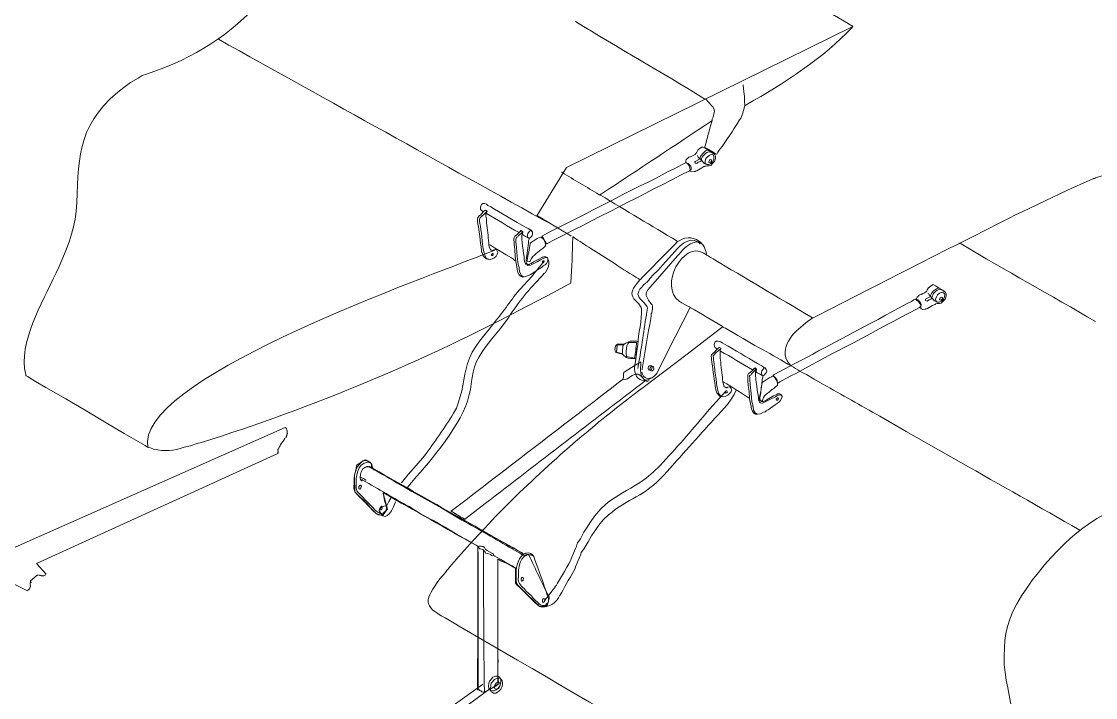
# Model space of a CAD drawing. Extents: x 0 to 593, y 0 to 274.
# Drawn here: x 220 to 279.4, y 192.1 to 229.5 of the extents above; entities that cross this region are included whole.
import ezdxf

# ---------------------------------------------------------------- set-up
doc = ezdxf.new("R2010")
doc.units = 0
doc.header["$LTSCALE"] = 0.3
doc.header["$MEASUREMENT"] = 0
doc.layers.add('1', color=1, linetype='CONTINUOUS')

msp = doc.modelspace()

# ---------------------------------------------------------------- linework, layer by layer
at = {"layer": '1', "color": 41, "lineweight": 13}
for points in [[(248.876, 236.722), (250.474, 236.837), (251.229, 236.884), (251.562, 236.907, 0.008995), (252.872, 237.021), (252.894, 237.021), (252.916, 236.999, -0.000866), (264.68, 229.99), (265.747, 229.348), (265.881, 229.26), (265.948, 229.238), (265.992, 229.216), (266.014, 229.194), (265.926, 229.105)], [(230.91, 228.484), (230.933, 228.484, 0.000154), (249.433, 218.205), (249.477, 218.183)], [(258.211, 223.934), (258.233, 223.978), (258.211, 223.978, -0.000484), (252.115, 219.944), (252.026, 219.899), (252.026, 219.877), (252.049, 219.877, 0.001615), (256.296, 217.334), (256.318, 217.312), (256.407, 217.357), (256.562, 217.446), (256.718, 217.491), (256.895, 217.513), (257.051, 217.514), (257.362, 217.426), (257.495, 217.337)], [(259.743, 224.026), (259.611, 223.804), (259.434, 223.537, -0.005565), (258.549, 222.247), (258.504, 222.18), (258.482, 222.136), (258.46, 222.136), (258.416, 222.158), (258.282, 222.246), (257.971, 222.423), (257.86, 222.489), (257.815, 222.512), (257.815, 222.534)], [(257.919, 216.605), (257.941, 216.561), (257.941, 216.539), (258.008, 216.517), (258.119, 216.45), (258.275, 216.362, 0.003189), (263.679, 213.156), (263.768, 213.089), (263.812, 213.09, -0.002356), (275.366, 218.958), (276.63, 219.561), (277.872, 220.142), (279.114, 220.7), (279.269, 220.767), (279.292, 220.767), (279.314, 220.789), (279.358, 220.789), (279.425, 220.834), (279.713, 220.923), (279.957, 220.968), (280.157, 220.947), (280.335, 220.903)], [(250.433, 217.608), (250.411, 217.63, -0.006064), (248.565, 218.736), (248.543, 218.736)], [(250.567, 217.542), (250.545, 217.564), (250.522, 217.564), (250.522, 217.519, -0.008986), (250.418, 215.054), (250.418, 215.01), (250.196, 214.898), (249.486, 214.519), (248.045, 213.761, -0.046111), (229.923, 206.188), (229.812, 206.165), (229.39, 206.031), (229.035, 205.941)], [(247.373, 216.246), (247.372, 216.268), (247.35, 216.357, 0.010079), (247.259, 217.4), (247.258, 217.445), (247.28, 217.533), (247.325, 217.6), (247.413, 217.667), (247.568, 217.823), (247.635, 217.867), (247.657, 217.89), (247.701, 217.89), (247.746, 217.846), (247.768, 217.846), (247.768, 217.823), (247.746, 217.735), (247.724, 217.69), (247.746, 217.69), (247.791, 217.668), (247.902, 217.579), (248.08, 217.491)], [(256.32, 216.513), (254.948, 214.955), (254.77, 214.754), (254.726, 214.71), (254.704, 214.665), (254.66, 214.621), (254.616, 214.554), (254.571, 214.465), (254.572, 214.332), (254.706, 214.066), (254.839, 213.889), (254.906, 213.822), (254.928, 213.733), (254.929, 213.6), (254.907, 213.467), (254.885, 213.422), (254.885, 213.378), (254.863, 213.311), (254.863, 213.2), (254.841, 213.067, 0.009025), (254.382, 210.379), (254.36, 210.29), (254.36, 210.224)], [(244.81, 210.866), (244.965, 211.199), (245.164, 211.511), (245.363, 211.8), (245.828, 212.378, 0.018974), (247.266, 214.269), (247.576, 214.648), (247.864, 214.959)], [(265.792, 211.585), (264.883, 211.116), (263.996, 210.648), (263.597, 210.424), (263.22, 210.224), (262.887, 210.045), (262.577, 209.889), (262.333, 209.755), (262.133, 209.644), (261.978, 209.554), (261.889, 209.51), (261.867, 209.51), (261.822, 209.554), (261.778, 209.643), (261.666, 209.82), (261.622, 209.909), (261.599, 209.931), (261.622, 209.953), (261.732, 209.998), (261.888, 210.087, 0.002286), (266.966, 212.787), (267.409, 213.01), (267.808, 213.233), (268.163, 213.434), (268.496, 213.612), (268.806, 213.768), (269.05, 213.902), (269.25, 213.991), (269.383, 214.081), (269.449, 214.103), (269.472, 214.125), (269.516, 214.125), (269.605, 214.081), (269.672, 214.015), (269.739, 213.926), (269.783, 213.837), (269.761, 213.748), (269.695, 213.659)], [(243.175, 198.671), (243.485, 199.027), (243.552, 199.139), (243.596, 199.183), (243.64, 199.205), (243.707, 199.317), (244.349, 200.051), (245.013, 200.785), (245.655, 201.475), (246.275, 202.143), (246.918, 202.789, -0.034733), (254.407, 209.247), (256.845, 211.096), (258.064, 212.032), (258.684, 212.499), (258.817, 212.589), (258.817, 212.611), (258.773, 212.633)], [(258.331, 211.61), (258.354, 211.522), (258.376, 211.455), (258.42, 211.433), (258.509, 211.367), (258.487, 211.344), (258.332, 211.188), (258.31, 211.166), (258.288, 211.144), (258.199, 211.055), (258.177, 210.966), (258.2, 210.877), (258.2, 210.811, 0.020411), (258.403, 209.346), (258.404, 209.235), (258.426, 209.146), (258.426, 209.124), (258.493, 208.946), (258.582, 208.835), (258.671, 208.747), (258.805, 208.725), (258.938, 208.747), (259.093, 208.814), (259.204, 208.926), (259.27, 209.015), (259.292, 209.126), (259.27, 209.192), (259.247, 209.237), (259.181, 209.281), (259.092, 209.259), (259.07, 209.258), (259.048, 209.236), (259.003, 209.236), (258.959, 209.258), (258.892, 209.28), (258.847, 209.413), (258.825, 209.569), (258.847, 209.547)], [(254.292, 210.601), (254.292, 210.668), (254.27, 210.645), (254.204, 210.601), (254.093, 210.556), (253.915, 210.445), (253.76, 210.355), (253.361, 210.088), (253.339, 210.066), (253.317, 209.977), (253.317, 209.799), (253.295, 209.71), (253.273, 209.666), (253.251, 209.666, -0.000565), (243.81, 202.426), (243.788, 202.425), (243.832, 202.403)], [(244.522, 201.983), (244.544, 201.961), (245.674, 202.83, -0.000836), (254.539, 209.625), (254.561, 209.647), (254.539, 209.647)], [(261.003, 208.553), (261.003, 208.508), (260.937, 208.508), (260.848, 208.53), (260.826, 208.53), (260.826, 208.575, 0.000807), (261.001, 209.508), (261.001, 209.53), (261.112, 209.597), (261.378, 209.775), (261.511, 209.842), (261.555, 209.864), (261.622, 209.864), (261.733, 209.776), (261.822, 209.643), (261.845, 209.487), (261.845, 209.376), (261.801, 209.332), (261.734, 209.287), (261.646, 209.198), (261.557, 209.154), (261.557, 209.131), (261.535, 209.131)], [(263.442, 209.958), (263.865, 209.715), (264.354, 209.427, -0.002983), (267.489, 207.659), (268.957, 206.819), (271.981, 205.094, -0.00266), (278.519, 201.38), (278.541, 201.38), (278.563, 201.358)], [(254.575, 204.229), (254.974, 204.563), (255.35, 204.941, 0.015605), (257.874, 207.812), (258.074, 208.057), (258.273, 208.257), (258.981, 209.036)], [(255.551, 204.409), (255.906, 204.787), (256.26, 205.188, -0.005205), (259.072, 208.304), (259.271, 208.593), (259.448, 208.86), (259.559, 209.104)], [(241.053, 203.973), (241.429, 204.44), (241.872, 204.93), (242.315, 205.464, 0.020473), (243.93, 207.822), (244.084, 208.111), (244.195, 208.444)], [(238.876, 204.079), (238.832, 204.101), (238.787, 204.145), (238.765, 204.278), (238.787, 204.434), (238.831, 204.589), (238.919, 204.745), (239.03, 204.834), (239.141, 204.879), (239.207, 204.879), (239.274, 204.857), (239.319, 204.835), (239.385, 204.79, -0.00184), (244.322, 202.005), (244.9, 201.696), (245.456, 201.386), (245.989, 201.077), (246.456, 200.811), (246.879, 200.568), (247.235, 200.369), (247.39, 200.303), (247.502, 200.214), (247.613, 200.17), (247.702, 200.126), (247.746, 200.082), (247.791, 200.06), (247.879, 200.06), (248.168, 199.994), (248.279, 199.972), (248.324, 199.972)], [(239.274, 204.879), (239.296, 204.879, 0.001149), (247.768, 200.082), (247.791, 200.06)], [(247.568, 200.103), (247.457, 200.17), (247.168, 200.325, 0.010975), (244.389, 201.916), (243.277, 202.58), (242.165, 203.199), (241.631, 203.508), (241.164, 203.773)], [(240.033, 203.393), (240.033, 203.437), (240.077, 203.415, 0.001957), (245.236, 200.497), (245.28, 200.475), (245.28, 200.453, -0.00081), (245.256, 192.57), (245.256, 192.548), (245.278, 192.548), (245.345, 192.526), (245.523, 192.438), (245.589, 192.416), (245.656, 192.416), (245.7, 192.46), (245.855, 192.55), (246.255, 192.773), (246.321, 192.817), (246.365, 192.839), (246.388, 192.84), (246.387, 192.884)], [(245.592, 200.276), (245.592, 200.254, 0.003694), (245.634, 192.438), (245.634, 192.416)], [(271.815, 182.911), (271.815, 182.867), (271.793, 182.867), (271.771, 182.822), (271.66, 182.733), (271.482, 182.599), (271.283, 182.421), (271.062, 182.221), (270.596, 181.798), (270.353, 181.597), (270.175, 181.419), (269.998, 181.286), (269.865, 181.152), (269.843, 181.174), (269.754, 181.218, 0.000032), (244.292, 196.032), (243.959, 196.231), (243.692, 196.386), (243.47, 196.518)], [(142.413, 117.66), (142.436, 117.66, -0.000077), (245.944, 192.594), (245.966, 192.594)], [(142.567, 118.393), (142.633, 118.438, -0.000109), (245.522, 192.837), (245.544, 192.86)]]:
    msp.add_lwpolyline(points, format="xyb", dxfattribs=at)
for points in [[(266.014, 229.194), (250.18, 221.404), (248.543, 218.736)], [(225.366, 225.561), (225.699, 225.828), (226.076, 226.096), (226.497, 226.341), (226.719, 226.475), (226.963, 226.564), (227.406, 226.721)], [(260.03, 224.804), (260.007, 225.071), (260.007, 225.315), (259.984, 225.581), (259.961, 225.759), (259.938, 225.959)], [(257.764, 225.22), (257.831, 225.198), (257.875, 225.176), (257.875, 225.154), (257.897, 225.154), (257.92, 225.132), (258.009, 225.021), (258.209, 224.8), (258.276, 224.733), (258.298, 224.689), (258.343, 224.578), (258.365, 224.489), (258.321, 224.356), (258.277, 224.178), (258.233, 224.067), (258.211, 223.911)], [(260.207, 224.916), (260.097, 224.849), (260.052, 224.826), (260.03, 224.804)], [(257.217, 222.088), (257.283, 222.111), (257.306, 222.133), (257.328, 222.177), (257.372, 222.244), (257.438, 222.355), (257.505, 222.422), (257.593, 222.489), (257.682, 222.533), (257.749, 222.511), (257.838, 222.467), (258.038, 222.334), (258.216, 222.224), (258.305, 222.158), (258.349, 222.135), (258.349, 222.113), (258.371, 222.091), (258.416, 222.025), (258.416, 221.891), (258.35, 221.736), (258.239, 221.624), (258.151, 221.513), (258.062, 221.491), (257.929, 221.49), (257.84, 221.468), (257.818, 221.446), (257.774, 221.446), (257.663, 221.379), (257.374, 221.223), (257.33, 221.2), (257.308, 221.2), (257.286, 221.178), (257.241, 221.178), (257.108, 221.155), (257.019, 221.199), (256.997, 221.222), (257.019, 221.266), (256.997, 221.377), (256.952, 221.488), (256.885, 221.599), (256.818, 221.665), (256.774, 221.665), (256.774, 221.776), (256.796, 221.843)], [(257.462, 221.689), (257.396, 221.645), (257.351, 221.622), (257.284, 221.666), (257.262, 221.711), (257.284, 221.733), (257.528, 221.867), (257.594, 222.045), (257.727, 222.2), (257.86, 222.312), (258.016, 222.357)], [(258.305, 222.158), (258.216, 222.224), (258.038, 222.268), (257.927, 222.223), (257.861, 222.179), (257.728, 222.045), (257.683, 221.978), (257.639, 221.889)], [(257.417, 222.066), (257.417, 222.044), (257.461, 221.978), (257.617, 221.823), (257.751, 221.668), (257.795, 221.623), (257.818, 221.601)], [(249.914, 221.137), (249.892, 221.137)], [(252.026, 219.877), (251.982, 219.899)], [(248.08, 217.358), (248.102, 217.447), (248.102, 217.491), (248.124, 217.491), (248.169, 217.514), (248.235, 217.58), (248.279, 217.647), (248.301, 217.736), (248.301, 217.825), (248.234, 217.913), (248.145, 217.98), (248.056, 218.024), (247.901, 218.112), (247.701, 218.223), (247.456, 218.356), (246.945, 218.665), (246.411, 218.975), (246.189, 219.107), (245.988, 219.218), (245.833, 219.306), (245.744, 219.373), (245.655, 219.417), (245.544, 219.417), (245.477, 219.35), (245.433, 219.283), (245.411, 219.194), (245.411, 219.105), (245.456, 219.039), (245.478, 219.017), (245.567, 218.973), (245.589, 218.95), (245.567, 218.95), (245.501, 218.861), (245.412, 218.772), (245.39, 218.75), (245.368, 218.75), (245.346, 218.728), (245.279, 218.639), (245.257, 218.55), (245.258, 218.394)], [(222.81, 217.716), (222.92, 218.116), (223.008, 218.538), (223.074, 218.961)], [(245.589, 218.95), (245.611, 218.995), (245.656, 219.017), (245.7, 219.039), (245.789, 218.995), (245.789, 218.973), (245.745, 218.929), (245.745, 218.884), (245.723, 218.817), (245.723, 218.706), (245.746, 218.573), (245.746, 218.351)], [(245.789, 218.973), (245.745, 218.951), (245.678, 218.884)], [(245.723, 218.862), (245.745, 218.862)], [(245.391, 218.306), (245.414, 218.151), (245.436, 217.951)], [(247.746, 217.846), (247.68, 217.779), (247.524, 217.645), (247.48, 217.578), (247.436, 217.556), (247.392, 217.489), (247.369, 217.467), (247.37, 217.267), (247.415, 217.001), (247.439, 216.49), (247.506, 216.046), (247.551, 215.869), (247.551, 215.78), (247.596, 215.602), (247.685, 215.425), (247.752, 215.381), (247.819, 215.359)], [(247.524, 217.823), (247.546, 217.801)], [(247.546, 217.823), (247.568, 217.845), (247.613, 217.867), (247.635, 217.912), (247.657, 217.912), (247.746, 217.868), (247.768, 217.846), (247.746, 217.846), (247.724, 217.801), (247.724, 217.779)], [(248.234, 217.891), (248.19, 217.913), (248.123, 217.891), (248.035, 217.757), (248.013, 217.669), (248.013, 217.602), (248.035, 217.535), (248.102, 217.513)], [(248.17, 217.18), (248.169, 217.225), (248.28, 217.292), (248.546, 217.47), (248.724, 217.559), (248.79, 217.537), (248.902, 217.449), (248.969, 217.316), (249.013, 217.183), (249.014, 217.072), (248.969, 217.027)], [(257.562, 217.182), (257.429, 217.292), (257.251, 217.359), (257.029, 217.38)], [(245.484, 216.818), (245.484, 216.73), (245.506, 216.707), (245.551, 216.552), (245.64, 216.419), (245.751, 216.353), (245.885, 216.309), (246.018, 216.331), (246.151, 216.398), (246.284, 216.51), (246.35, 216.621), (246.372, 216.71), (246.35, 216.776), (246.305, 216.843), (246.239, 216.865), (246.172, 216.842), (246.128, 216.842), (246.105, 216.82), (246.083, 216.82), (246.017, 216.842), (245.972, 216.864), (245.905, 216.997), (245.883, 217.153), (245.905, 217.13), (245.971, 217.108), (246.083, 217.042), (246.194, 216.953), (246.505, 216.777), (246.839, 216.578), (247.128, 216.401), (247.239, 216.334), (247.306, 216.268), (247.35, 216.246), (247.373, 216.246), (247.373, 216.201), (247.395, 216.113)], [(246.172, 216.82), (245.529, 216.574)], [(245.882, 217.241), (245.883, 217.153), (245.905, 217.13)], [(252.858, 216.082), (251.968, 216.657), (251.523, 216.922)], [(256.186, 216.779), (255.987, 216.556), (255.5, 216.022), (255.234, 215.733), (254.991, 215.488), (254.791, 215.265), (254.725, 215.176), (254.659, 215.109), (254.614, 215.043), (254.57, 215.02), (254.548, 214.998), (254.459, 214.931), (254.348, 214.798), (254.238, 214.687), (254.171, 214.575), (254.149, 214.486), (254.127, 214.398), (254.15, 214.309), (254.194, 214.22), (254.261, 214.131), (254.462, 213.932), (254.595, 213.755), (254.64, 213.711), (254.662, 213.622), (254.64, 213.533), (254.64, 213.488), (254.618, 213.444)], [(256.318, 217.312), (256.296, 217.29)], [(257.651, 217.182), (257.518, 217.27), (257.362, 217.292), (257.162, 217.247)], [(271.884, 217.24), (271.884, 217.218), (271.929, 217.196), (271.995, 217.174)], [(245.729, 216.397), (245.818, 216.353), (245.951, 216.309)], [(247.839, 216.314), (247.861, 216.225), (247.861, 216.18)], [(248.152, 215.471), (248.196, 215.493), (248.218, 215.515), (248.285, 215.538), (248.373, 215.604), (248.573, 215.738), (248.795, 215.872), (248.883, 215.961), (248.994, 216.028), (249.06, 216.095), (249.149, 216.228), (249.149, 216.361), (249.126, 216.428), (249.037, 216.472), (248.926, 216.472), (248.86, 216.449), (248.838, 216.449), (248.838, 216.427), (248.771, 216.405), (248.638, 216.338), (248.35, 216.182), (248.217, 216.093), (248.15, 216.07), (248.128, 216.048), (248.039, 216.048), (247.95, 216.114), (247.95, 216.27)], [(248.238, 216.381), (248.172, 216.248), (248.172, 216.203), (248.105, 216.203), (247.994, 216.225), (247.994, 216.27)], [(248.772, 216.027), (248.861, 216.139), (248.927, 216.228), (248.949, 216.25)], [(248.84, 215.428), (248.929, 215.539), (248.951, 215.561), (248.973, 215.562), (248.973, 215.584), (249.017, 215.606), (249.106, 215.762), (249.172, 215.939), (249.194, 216.095), (249.193, 216.25), (249.149, 216.361)], [(249.082, 216.428), (249.126, 216.406), (249.149, 216.361)], [(257.941, 216.561), (257.763, 216.672)], [(253.882, 214.73), (253.971, 214.863), (254.081, 215.019), (254.236, 215.197), (254.214, 215.197), (254.17, 215.241)], [(254.259, 215.219), (254.236, 215.197)], [(271.047, 214.551), (270.98, 214.617), (270.891, 214.639), (270.78, 214.661), (270.669, 214.617), (270.603, 214.572), (270.47, 214.439), (270.426, 214.372), (270.404, 214.283), (270.382, 214.216), (270.36, 214.172), (270.338, 214.127), (270.293, 214.127), (270.227, 214.083), (270.138, 214.038), (270.116, 214.016), (270.027, 214.06), (270.027, 214.127), (270.271, 214.26), (270.359, 214.438), (270.47, 214.594), (270.625, 214.705), (270.758, 214.75)], [(270.159, 214.46), (270.181, 214.438), (270.226, 214.371), (270.493, 214.061), (270.56, 214.017), (270.56, 213.995)], [(254.329, 213.577), (254.307, 213.665), (254.173, 213.865)], [(256.416, 214.004), (256.46, 213.982), (256.46, 213.959), (256.504, 213.959), (256.549, 213.915), (256.838, 213.76), (256.971, 213.694), (256.994, 213.694), (257.016, 213.672)], [(257.038, 213.65), (257.016, 213.672), (255.778, 211.249), (255.16, 210.026), (255.116, 209.959)], [(246.051, 211.935), (246.516, 212.491), (246.959, 213.092)], [(258.817, 212.589), (258.839, 212.589), (258.862, 212.566), (258.973, 212.522), (259.151, 212.412), (259.373, 212.279), (259.64, 212.124), (259.951, 211.947), (260.596, 211.572)], [(263.79, 213.09), (263.502, 212.889)], [(227.348, 205.848), (227.17, 205.914), (227.081, 205.936), (227.059, 205.936), (227.014, 205.958), (226.881, 206.047), (225.725, 206.71), (224.635, 207.351), (223.567, 207.993), (222.5, 208.612), (221.388, 209.253), (220.81, 209.584), (220.521, 209.761), (220.388, 209.85), (220.299, 209.894), (220.276, 209.916), (220.276, 209.961), (220.209, 210.293), (220.186, 210.649), (220.207, 211.004), (220.251, 211.359), (220.316, 211.715), (220.426, 212.093)], [(254.045, 211.711), (254.045, 211.733), (253.623, 211.732), (253.557, 211.665), (253.513, 211.554), (253.469, 211.265), (253.469, 211.132), (253.492, 210.999), (253.492, 210.954), (253.514, 210.954), (253.559, 210.932), (253.759, 210.911), (253.848, 210.889), (253.914, 210.866), (253.936, 210.867), (253.936, 210.911)], [(254.228, 209.69), (254.139, 209.757), (254.05, 209.845), (254.005, 209.979), (253.961, 210.112), (253.938, 210.289), (253.938, 210.378), (253.96, 210.423), (253.96, 210.489), (253.981, 210.689), (254.025, 210.956), (254.069, 211.267), (254.112, 211.622)], [(258.509, 211.367), (258.532, 211.389), (258.598, 211.433), (258.62, 211.456), (258.709, 211.411), (258.709, 211.389), (258.687, 211.345), (258.665, 211.3), (258.666, 210.834), (258.688, 210.79), (258.689, 210.767)], [(259.108, 211.523), (258.908, 211.634), (258.775, 211.722)], [(258.709, 211.389), (258.687, 211.367), (258.598, 211.3), (258.421, 211.144), (258.377, 211.1), (258.377, 211.078), (258.333, 211.055), (258.288, 210.988)], [(258.665, 211.278), (258.687, 211.256)], [(254.137, 210.467), (254.137, 210.379), (254.115, 210.312), (254.116, 210.29)], [(260.293, 208.662), (260.292, 208.773), (260.27, 208.884), (260.269, 209.017), (260.224, 209.35), (260.201, 209.639), (260.2, 209.95), (260.245, 210.016), (260.333, 210.083), (260.488, 210.217), (260.555, 210.284), (260.599, 210.306), (260.622, 210.284), (260.666, 210.262), (260.688, 210.24), (260.666, 210.151), (260.666, 210.106)], [(260.666, 210.262), (260.644, 210.239), (260.4, 209.995), (260.378, 209.95), (260.312, 209.906), (260.289, 209.883), (260.29, 209.861), (260.312, 209.794), (260.312, 209.683), (260.335, 209.395), (260.381, 208.906), (260.426, 208.462), (260.471, 208.285), (260.471, 208.218), (260.494, 208.196), (260.516, 207.996), (260.605, 207.841), (260.672, 207.797), (260.739, 207.775)], [(260.466, 210.217), (260.488, 210.217)], [(260.488, 210.239), (260.533, 210.284), (260.577, 210.306), (260.599, 210.328), (260.666, 210.284), (260.688, 210.262), (260.666, 210.217), (260.644, 210.195), (260.622, 210.084), (260.622, 209.929), (260.645, 209.707), (260.645, 209.64), (260.668, 209.596), (260.668, 209.529), (260.691, 209.329), (260.713, 209.107), (260.758, 208.907), (260.781, 208.708), (260.781, 208.597), (260.803, 208.574), (260.804, 208.53), (260.848, 208.441), (260.893, 208.397), (261.004, 208.375), (261.203, 208.464), (261.314, 208.531), (261.447, 208.598), (261.736, 208.732), (261.802, 208.777), (261.847, 208.799), (261.913, 208.821), (262.002, 208.844), (262.046, 208.822), (262.091, 208.778)], [(261.177, 210.307), (261.11, 210.329), (261.066, 210.285), (260.977, 210.174), (260.955, 210.085), (260.955, 210.018), (260.978, 209.952), (261.044, 209.907)], [(260.979, 209.419), (261.001, 209.685), (261.022, 209.774), (261.022, 209.863), (261.044, 209.907), (261.111, 209.93), (261.155, 209.996), (261.222, 210.063), (261.244, 210.152), (261.221, 210.241), (261.154, 210.33), (261.065, 210.374), (260.976, 210.44)], [(262.219, 210.643), (262.331, 210.577), (262.375, 210.577), (262.375, 210.555)], [(262.375, 210.71), (262.553, 210.466)], [(262.375, 210.555), (262.397, 210.555), (262.419, 210.533), (262.486, 210.51)], [(244.771, 208.779), (244.859, 209.134), (244.925, 209.578), (244.968, 209.8)], [(253.273, 209.666), (253.406, 209.688), (253.54, 209.733), (253.806, 209.911), (253.939, 209.956), (254.005, 209.979), (254.138, 209.979), (254.227, 209.935), (254.361, 209.824), (254.472, 209.691), (254.606, 209.603), (254.672, 209.603), (254.739, 209.625)], [(254.338, 210.09), (254.383, 209.979), (254.427, 209.869), (254.516, 209.802), (254.605, 209.758), (254.694, 209.736), (254.783, 209.758), (254.894, 209.781), (254.983, 209.826)], [(258.379, 210.145), (258.447, 209.701), (258.47, 209.501), (258.492, 209.324), (258.515, 209.213), (258.515, 209.19), (258.537, 209.079), (258.56, 209.013), (258.582, 208.924), (258.671, 208.813), (258.76, 208.747), (258.871, 208.725)], [(258.802, 209.657), (258.825, 209.569), (258.825, 209.524)], [(260.666, 210.106), (260.711, 210.062), (260.844, 209.996), (260.955, 209.929), (261, 209.907), (261.022, 209.885)], [(260.248, 208.684), (260.293, 208.662), (260.293, 208.595), (260.315, 208.529), (260.383, 208.196), (260.383, 208.129), (260.405, 208.063), (260.45, 207.93), (260.539, 207.819), (260.628, 207.775), (260.739, 207.775), (260.894, 207.798), (261.072, 207.887), (261.138, 207.909), (261.16, 207.909), (261.205, 207.954), (261.316, 208.021), (261.715, 208.288), (261.825, 208.355), (261.914, 208.444), (261.98, 208.511), (262.069, 208.644), (262.091, 208.755), (262.046, 208.844), (261.957, 208.888), (261.846, 208.888), (261.802, 208.866)], [(261.07, 208.464), (260.959, 208.464), (260.892, 208.508), (260.87, 208.619), (260.87, 208.686)], [(234.628, 207.043), (207.657, 195.096), (206.633, 195.871), (206.411, 195.959), (206.211, 196.047)], [(234.695, 206.977), (234.672, 206.999), (234.628, 207.043)], [(234.717, 206.91), (234.717, 206.933), (234.695, 206.955)], [(234.696, 206.577), (234.718, 206.622), (234.718, 206.644)], [(234.74, 206.777), (234.739, 206.844), (234.717, 206.91)], [(234.74, 206.711), (234.74, 206.777)], [(234.74, 206.644), (234.74, 206.688), (234.762, 206.711)], [(227.014, 206.269), (227.037, 205.958)], [(234.408, 206.132), (234.364, 206.088), (234.342, 206.021), (234.298, 205.954), (234.275, 205.91), (234.275, 205.888), (234.253, 205.843)], [(234.386, 206.11), (234.474, 206.244), (234.563, 206.355)], [(234.563, 206.377), (234.607, 206.422), (234.629, 206.466)], [(234.651, 206.488), (234.696, 206.533), (234.718, 206.599)], [(234.21, 205.599), (220.88, 199.526), (221.414, 198.928)], [(234.231, 205.843), (234.209, 205.821), (234.209, 205.777)], [(234.231, 205.777), (234.209, 205.754), (234.209, 205.732)], [(234.209, 205.666), (234.21, 205.621), (234.232, 205.599)], [(234.232, 205.71), (234.232, 205.643)], [(239.608, 204.658), (239.519, 204.702), (239.474, 204.746), (239.43, 204.768), (239.408, 204.79), (239.385, 204.924), (239.385, 204.99), (239.362, 205.057), (239.318, 205.079), (239.162, 205.189), (239.096, 205.234), (239.051, 205.256), (239.029, 205.234), (238.94, 205.189), (238.696, 205.033), (238.608, 204.966), (238.586, 204.966), (238.563, 204.944), (238.563, 204.899), (238.542, 204.766), (238.454, 204.411), (238.455, 203.989), (238.478, 203.744), (238.478, 203.478), (239.146, 202.814), (239.413, 202.503), (239.525, 202.393), (239.614, 202.326), (239.636, 202.304), (239.636, 202.282), (239.703, 202.26), (239.969, 202.172), (240.014, 202.15), (240.036, 202.172), (240.08, 202.261), (240.213, 202.439), (240.257, 202.505), (240.279, 202.528), (240.257, 202.572)], [(238.52, 204.633), (238.564, 204.766), (238.63, 204.899), (238.763, 205.055), (238.896, 205.167), (239.051, 205.211), (239.184, 205.19), (239.318, 205.123), (239.385, 205.012), (239.407, 204.99), (239.429, 204.901), (239.474, 204.813), (239.474, 204.791)], [(239.362, 205.057), (239.274, 205.101), (239.185, 205.123)], [(239.098, 204.124), (239.076, 204.123), (239.054, 204.146), (238.943, 204.212), (238.809, 204.278), (238.787, 204.3), (238.765, 204.323)], [(239.319, 204.835), (239.252, 204.857), (239.141, 204.856), (239.052, 204.834), (238.941, 204.767)], [(240.168, 202.394), (240.102, 202.305), (240.013, 202.238), (239.903, 202.194), (239.769, 202.216), (239.636, 202.304), (238.59, 203.345), (238.5, 203.456), (238.456, 203.545), (238.411, 203.7), (238.411, 203.789)], [(238.544, 203.811), (238.544, 203.678), (238.589, 203.545)], [(238.832, 204.145), (238.81, 204.145), (238.832, 204.123), (238.854, 204.167)], [(238.921, 204.123), (238.876, 204.145), (238.854, 204.167)], [(241.364, 203.707), (241.519, 203.885), (241.696, 204.108)], [(238.99, 203.102), (239.257, 202.814), (239.391, 202.681)], [(240.722, 202.929), (240.612, 202.662), (240.501, 202.439), (240.391, 202.284), (240.258, 202.172), (240.147, 202.128), (240.014, 202.15), (239.925, 202.26), (239.813, 202.438), (239.813, 202.482), (239.835, 202.527), (239.924, 202.616), (240.079, 202.683), (240.212, 202.705), (240.212, 202.727), (240.256, 202.772), (240.345, 202.95), (240.455, 203.128), (240.477, 203.194), (240.5, 203.217)], [(240.033, 203.437), (240.033, 203.415), (240.055, 203.327), (240.1, 203.105)], [(242.656, 201.979), (242.056, 202.31), (241.478, 202.664)], [(280.869, 202.629), (280.403, 202.451), (279.938, 202.25), (279.494, 202.004), (279.029, 201.692)], [(239.88, 202.282), (239.969, 202.283), (240.058, 202.327), (240.124, 202.394)], [(250.657, 199.245), (250.679, 199.334), (250.767, 199.556), (250.878, 199.823), (250.966, 200.045), (250.988, 200.112), (250.988, 200.134), (251.01, 200.156), (251.143, 200.357), (251.364, 200.713), (251.563, 201.046), (251.961, 201.647), (252.205, 201.936), (252.493, 202.203)], [(248.952, 197.465), (248.974, 197.487), (249.04, 197.576), (249.129, 197.665), (249.217, 197.798), (249.417, 198.065), (249.505, 198.177), (249.571, 198.265), (249.594, 198.288), (249.616, 198.31), (249.616, 198.332), (249.682, 198.443), (249.793, 198.621), (250.058, 199.088), (250.191, 199.311), (250.301, 199.511), (250.39, 199.666), (250.412, 199.711), (250.412, 199.733), (250.434, 199.778), (250.478, 199.867), (250.566, 200.089), (250.676, 200.356), (250.721, 200.467), (250.743, 200.578), (250.787, 200.644), (250.787, 200.667), (250.809, 200.689), (250.942, 200.889), (251.141, 201.245)], [(245.281, 200.386), (245.28, 200.475), (245.258, 200.475), (245.214, 200.519)], [(247.348, 199.281), (247.326, 199.281), (247.304, 199.303), (247.171, 199.392), (246.77, 199.613), (246.548, 199.746), (246.348, 199.856), (246.214, 199.922), (246.192, 199.945), (246.17, 199.945)], [(246.37, 199.723), (246.37, 199.767), (246.437, 199.745), (246.526, 199.679), (246.637, 199.635), (246.904, 199.502), (247.148, 199.37), (247.237, 199.325), (247.326, 199.303), (247.348, 199.281), (247.351, 198.438), (247.417, 198.371), (247.684, 198.105), (248.374, 197.463), (248.508, 197.308), (248.619, 197.219), (248.664, 197.153), (249.086, 197.154), (249.108, 197.176), (249.13, 197.265), (249.152, 197.376), (249.196, 197.51), (249.218, 197.598), (249.218, 197.665), (249.195, 197.709)], [(246.37, 199.701), (246.37, 199.767)], [(248.102, 199.972), (248.079, 199.994), (248.079, 200.016), (248.057, 200.016), (247.991, 199.993), (247.857, 199.971)], [(248.079, 200.105), (248.19, 200.083), (248.279, 200.016), (248.346, 199.928), (248.368, 199.906), (248.391, 199.861), (248.413, 199.773)], [(248.324, 199.972), (248.235, 200.016)], [(221.325, 198.883), (221.37, 198.905), (221.392, 198.928)], [(247.394, 198.793), (247.393, 199.148)], [(219.651, 193.772), (214.78, 196.735), (219.083, 198.655), (220.373, 198.015), (220.373, 198.037), (220.395, 198.037)], [(220.527, 198.37), (220.527, 198.459)], [(220.527, 198.326), (220.527, 198.37)], [(220.904, 198.882), (220.549, 198.57)], [(220.549, 198.57), (220.549, 198.526), (220.549, 198.481)], [(220.571, 198.504), (220.572, 198.459)], [(220.903, 198.904), (220.948, 198.882), (220.992, 198.882)], [(221.015, 198.882), (221.037, 198.882)], [(221.059, 198.882), (221.081, 198.86), (221.103, 198.86)], [(221.103, 198.86), (221.126, 198.838), (221.148, 198.838)], [(221.126, 198.838), (221.17, 198.838)], [(221.148, 198.86), (221.192, 198.86)], [(221.192, 198.838), (221.215, 198.838)], [(221.237, 198.838), (221.281, 198.839), (221.348, 198.883)], [(247.527, 198.749), (247.527, 198.727), (247.505, 198.727), (247.506, 198.593)], [(220.395, 198.059), (220.417, 198.059), (220.439, 198.081)], [(220.439, 198.059), (220.461, 198.104), (220.484, 198.126)], [(220.506, 198.193), (220.528, 198.237), (220.528, 198.259)], [(220.506, 198.148), (220.506, 198.17), (220.528, 198.193)], [(220.55, 198.259), (220.55, 198.304)], [(248.753, 197.131), (248.642, 197.175), (248.419, 197.374), (248.041, 197.751), (247.662, 198.15)], [(247.951, 197.995), (248.241, 197.729), (248.352, 197.596), (248.664, 197.286), (248.753, 197.22), (248.841, 197.198), (248.952, 197.198), (249.019, 197.22), (249.085, 197.309)], [(249.106, 197.776), (249.129, 197.731), (249.151, 197.687)], [(249.795, 197.733), (249.795, 197.755), (249.817, 197.755), (249.817, 197.8), (249.905, 197.911)], [(248.886, 197.154), (248.997, 197.154)], [(246.383, 194.527), (246.379, 196.37)], [(274.47, 195.663), (274.404, 195.263), (274.383, 194.864)], [(245.297, 193.88), (245.299, 193.17)], [(246.055, 192.483), (245.967, 192.505), (245.877, 192.638), (245.855, 192.727), (245.877, 192.905), (245.921, 193.016), (245.965, 193.083), (246.098, 193.238), (246.187, 193.283), (246.253, 193.305), (246.342, 193.306), (246.409, 193.284), (246.475, 193.239), (246.52, 193.173)], [(246.145, 192.35), (246.078, 192.395), (246.011, 192.439), (245.967, 192.505), (245.966, 192.594), (245.988, 192.794), (246.01, 192.905), (246.054, 192.95), (246.187, 193.105), (246.276, 193.15), (246.364, 193.195), (246.431, 193.195), (246.52, 193.173), (246.609, 193.04)], [(245.3, 192.659), (245.3, 192.593), (245.367, 192.526), (245.389, 192.504), (245.434, 192.482), (245.5, 192.438), (245.523, 192.438), (245.611, 192.416), (245.7, 192.438), (246.299, 192.773), (246.343, 192.817), (246.388, 192.84), (246.387, 192.884), (246.41, 192.951)]]:
    msp.add_lwpolyline(points, dxfattribs=at)
for points in [[(258.283, 222.091), (258.327, 222.002), (258.328, 221.869), (258.261, 221.736), (258.151, 221.624), (258.04, 221.557), (257.929, 221.557), (257.84, 221.623), (257.839, 221.734), (257.861, 221.868), (257.906, 221.934), (257.95, 221.979), (258.061, 222.068), (258.172, 222.113)], [(258.194, 221.824), (258.195, 221.758), (258.15, 221.691), (258.062, 221.668), (258.039, 221.691), (258.039, 221.713), (258.084, 221.802), (258.106, 221.824), (258.15, 221.846)], [(246.128, 216.642), (246.128, 216.576), (246.084, 216.531), (246.04, 216.531), (246.017, 216.576), (246.039, 216.62), (246.084, 216.642)], [(248.949, 216.25), (248.949, 216.205), (248.905, 216.139), (248.861, 216.139), (248.838, 216.183), (248.86, 216.227), (248.882, 216.25)], [(270.98, 214.617), (271.069, 214.551), (271.114, 214.507), (271.136, 214.485), (271.158, 214.418), (271.159, 214.285), (271.115, 214.129), (270.893, 213.907), (270.805, 213.884), (270.671, 213.884), (270.583, 213.862), (270.583, 213.839), (270.538, 213.839), (270.405, 213.772), (270.139, 213.616), (270.072, 213.594), (270.05, 213.594), (270.028, 213.571), (270.006, 213.571), (269.873, 213.549), (269.784, 213.593), (269.762, 213.615), (269.761, 213.771), (269.716, 213.882), (269.627, 213.992), (269.561, 214.059), (269.516, 214.059), (269.516, 214.17), (269.56, 214.236), (269.671, 214.348), (269.715, 214.37), (269.782, 214.392), (269.871, 214.437), (269.959, 214.482), (270.026, 214.504), (270.048, 214.526), (270.07, 214.526), (270.092, 214.571), (270.114, 214.637), (270.181, 214.749), (270.358, 214.882), (270.447, 214.927), (270.58, 214.861), (270.78, 214.728)], [(271.025, 214.484), (271.092, 214.396), (271.07, 214.262), (271.026, 214.129), (270.915, 214.018), (270.782, 213.951), (270.671, 213.951), (270.604, 214.017), (270.582, 214.128), (270.626, 214.261), (270.67, 214.328), (270.692, 214.372), (270.803, 214.462), (270.936, 214.506)], [(270.937, 214.218), (270.959, 214.196), (270.959, 214.151), (270.893, 214.084), (270.826, 214.062), (270.804, 214.084), (270.804, 214.106), (270.826, 214.195), (270.915, 214.24)], [(253.981, 210.822), (253.981, 210.844), (254.003, 210.867), (254.025, 211), (254.068, 211.4), (254.112, 211.578), (254.112, 211.733), (254.134, 211.777), (254.067, 211.799), (253.69, 211.799), (253.601, 211.776), (253.446, 211.687), (253.357, 211.642), (253.002, 211.641), (252.935, 211.597), (252.891, 211.53), (252.847, 211.352), (252.87, 211.264), (252.892, 211.197), (252.936, 211.175), (253.003, 211.153), (253.114, 211.131), (253.203, 211.109), (253.225, 211.109), (253.292, 211.065), (253.47, 210.91), (253.581, 210.866), (253.603, 210.866), (253.737, 210.844), (253.914, 210.844), (253.959, 210.822)], [(253.357, 211.598), (253.313, 211.576), (253.291, 211.487), (253.269, 211.287), (253.27, 211.131), (253.225, 211.131), (253.07, 211.153), (253.003, 211.175), (252.936, 211.175), (252.936, 211.219), (252.958, 211.375), (252.98, 211.552), (252.98, 211.597)], [(254.87, 210.447), (254.892, 210.425), (254.915, 210.358), (254.893, 210.292), (254.871, 210.247), (254.826, 210.225), (254.76, 210.202), (254.715, 210.225), (254.693, 210.291), (254.693, 210.336), (254.715, 210.402), (254.759, 210.447), (254.803, 210.469)], [(254.959, 210.403), (254.981, 210.381), (255.004, 210.314), (255.004, 210.247), (254.915, 210.158), (254.849, 210.158), (254.804, 210.18), (254.782, 210.247), (254.782, 210.291), (254.804, 210.336), (254.848, 210.403), (254.892, 210.425)], [(259.048, 209.059), (259.07, 208.992), (259.026, 208.947), (258.96, 208.925), (258.959, 208.97), (258.981, 209.036), (259.004, 209.058)], [(261.869, 208.666), (261.891, 208.622), (261.847, 208.555), (261.781, 208.555), (261.758, 208.599), (261.802, 208.644), (261.825, 208.666)], [(238.788, 203.856), (238.81, 203.834), (238.833, 203.79), (238.811, 203.701), (238.744, 203.634), (238.7, 203.656), (238.7, 203.767), (238.722, 203.812), (238.744, 203.834)], [(239.946, 202.682), (239.99, 202.66), (239.99, 202.616), (239.968, 202.527), (239.924, 202.482), (239.88, 202.482), (239.857, 202.527), (239.879, 202.616), (239.901, 202.638), (239.924, 202.682)], [(245.436, 200.476), (245.347, 200.475), (245.303, 200.453), (245.325, 200.386), (245.392, 200.342), (245.481, 200.32), (245.547, 200.298), (245.636, 200.21), (245.681, 200.143), (245.703, 200.099), (245.792, 200.077), (245.881, 200.055), (245.97, 200.011), (246.037, 199.966), (246.081, 199.944), (246.148, 199.967), (246.148, 200.033), (246.081, 200.078), (245.792, 200.232), (245.703, 200.299), (245.658, 200.365), (245.636, 200.409), (245.569, 200.454), (245.503, 200.454)], [(247.749, 198.749), (247.794, 198.705), (247.772, 198.594), (247.706, 198.549), (247.683, 198.572), (247.661, 198.594), (247.661, 198.683), (247.683, 198.727), (247.705, 198.749)], [(248.929, 197.576), (248.951, 197.576), (248.974, 197.531), (248.952, 197.42), (248.885, 197.376), (248.841, 197.398), (248.841, 197.509), (248.863, 197.553), (248.885, 197.575)], [(246.432, 192.951), (246.499, 192.884), (246.499, 192.795), (246.477, 192.707), (246.41, 192.618), (246.344, 192.573), (246.277, 192.573), (246.211, 192.595), (246.188, 192.684), (246.188, 192.772), (246.232, 192.839), (246.299, 192.928), (246.365, 192.951)]]:
    msp.add_lwpolyline(points, close=True, dxfattribs=at)
msp.add_lwpolyline([(249.102, 217.205), (249.08, 217.183), (249.058, 217.227), (248.991, 217.316), (248.879, 217.515), (248.835, 217.582), (248.812, 217.604), (248.857, 217.626), (248.968, 217.693, 0.003288), (254.246, 220.393), (254.689, 220.594), (255.088, 220.795), (255.465, 220.996), (255.798, 221.174), (256.086, 221.308), (256.33, 221.442), (256.53, 221.554), (256.685, 221.621), (256.752, 221.665), (256.818, 221.665), (256.907, 221.621), (256.974, 221.555), (257.041, 221.466), (257.063, 221.377), (257.063, 221.288), (256.975, 221.222, -0.00187)], format="xyb", close=True, dxfattribs=at)
for points in [[(227.406, 226.721), (230.203, 227.735), (231.791, 228.941), (233.79, 231.111)], [(250.67, 229.466), (253.008, 228.019), (255.431, 226.665), (257.764, 225.22)], [(265.926, 229.105), (264.511, 227.548), (262.04, 225.942), (260.207, 224.916)], [(223.074, 218.961), (223.216, 221.748), (223.014, 223.571), (225.366, 225.561)], [(260.03, 224.804), (259.937, 224.532), (259.94, 224.268), (259.743, 224.026)], [(257.815, 222.534), (257.978, 223.011), (258.049, 223.457), (258.211, 223.934)], [(256.796, 221.843), (256.979, 222.035), (256.977, 221.944), (257.217, 222.088)], [(257.639, 221.889), (257.657, 221.736), (257.556, 221.742), (257.462, 221.689)], [(251.982, 219.899), (251.304, 220.328), (250.589, 220.701), (249.914, 221.137)], [(245.678, 218.884), (245.416, 218.602), (245.305, 218.695), (245.391, 218.306)], [(245.745, 218.862), (246.338, 218.516), (246.917, 218.148), (247.524, 217.823)], [(245.258, 218.394), (245.373, 217.894), (245.383, 217.33), (245.484, 216.818)], [(245.436, 217.951), (245.54, 217.491), (245.503, 216.774), (245.729, 216.397)], [(245.746, 218.351), (245.809, 218.003), (245.841, 217.595), (245.882, 217.241)], [(220.426, 212.093), (221.032, 214.045), (222.23, 215.755), (222.81, 217.716)], [(247.724, 217.779), (247.651, 217.399), (247.822, 216.711), (247.839, 216.314)], [(247.95, 216.27), (247.992, 216.62), (248.048, 217.007), (248.08, 217.358)], [(251.523, 216.922), (251.203, 217.121), (250.889, 217.348), (250.567, 217.542)], [(257.763, 216.672), (256.621, 217.353), (255.248, 214.845), (256.416, 214.004)], [(257.029, 217.38), (256.599, 217.247), (256.46, 217.09), (256.186, 216.779)], [(257.495, 217.337), (257.754, 217.165), (257.864, 216.901), (257.919, 216.605)], [(247.994, 216.27), (248.065, 216.564), (248.102, 216.891), (248.17, 217.18)], [(248.969, 217.027), (248.729, 216.81), (248.436, 216.651), (248.238, 216.381)], [(256.296, 217.29), (255.649, 216.593), (254.928, 215.912), (254.259, 215.219)], [(257.162, 217.247), (256.824, 217.12), (256.535, 216.794), (256.32, 216.513)], [(271.995, 217.174), (274.45, 215.713), (276.961, 214.338), (279.422, 212.884)], [(245.529, 216.574), (242.75, 215.436), (227.11, 209.991), (227.014, 206.269)], [(247.861, 216.18), (247.977, 215.648), (248.682, 216.385), (249.082, 216.428)], [(247.395, 216.113), (247.474, 215.646), (247.483, 215.1), (248.152, 215.471)], [(247.864, 214.959), (248.213, 215.277), (248.468, 215.666), (248.772, 216.027)], [(254.17, 215.241), (253.727, 215.534), (253.292, 215.757), (252.858, 216.082)], [(246.959, 213.092), (247.516, 213.988), (248.11, 214.669), (248.84, 215.428)], [(254.173, 213.865), (253.905, 214.116), (253.65, 214.342), (253.882, 214.73)], [(254.112, 211.622), (254.146, 212.187), (254.349, 212.996), (254.329, 213.577)], [(254.618, 213.444), (254.46, 212.452), (254.328, 211.452), (254.137, 210.467)], [(258.773, 212.633), (258.203, 212.96), (257.606, 213.348), (257.038, 213.65)], [(269.695, 213.659), (268.392, 213.014), (267.082, 212.259), (265.792, 211.585)], [(263.502, 212.889), (262.87, 212.402), (261.935, 211.613), (262.375, 210.71)], [(244.968, 209.8), (245.033, 210.613), (245.547, 211.331), (246.051, 211.935)], [(253.936, 210.911), (253.991, 211.04), (254.026, 211.535), (254.045, 211.711)], [(258.775, 211.722), (258.589, 211.833), (258.376, 211.892), (258.331, 211.61)], [(260.976, 210.44), (260.347, 210.784), (259.73, 211.179), (259.108, 211.523)], [(260.596, 211.572), (261.133, 211.254), (261.695, 210.982), (262.219, 210.643)], [(244.195, 208.444), (244.516, 209.261), (244.481, 210.091), (244.81, 210.866)], [(258.288, 210.988), (258.3, 210.707), (258.361, 210.428), (258.379, 210.145)], [(258.687, 211.256), (259.294, 210.931), (259.873, 210.563), (260.466, 210.217)], [(254.539, 209.647), (254.214, 209.831), (254.256, 210.285), (254.292, 210.601)], [(258.689, 210.767), (258.712, 210.398), (258.783, 210.028), (258.802, 209.657)], [(262.486, 210.51), (262.8, 210.318), (263.109, 210.115), (263.442, 209.958)], [(255.116, 209.959), (254.891, 209.748), (254.539, 209.518), (254.228, 209.69)], [(258.847, 209.547), (259.341, 209.272), (259.783, 208.957), (260.248, 208.684)], [(260.87, 208.686), (260.93, 208.868), (260.922, 209.235), (260.979, 209.419)], [(261.535, 209.131), (261.248, 208.822), (261.194, 208.976), (261.003, 208.553)], [(241.696, 204.108), (242.663, 205.176), (244.461, 207.307), (244.771, 208.779)], [(261.802, 208.866), (261.556, 208.767), (261.31, 208.582), (261.07, 208.464)], [(229.035, 205.941), (228.441, 205.76), (227.963, 205.687), (227.348, 205.848)], [(239.185, 205.123), (238.575, 205.037), (238.528, 204.299), (238.544, 203.811)], [(238.411, 203.789), (238.473, 204.251), (238.365, 204.179), (238.52, 204.633)], [(241.164, 203.773), (240.674, 204.021), (240.095, 204.433), (239.608, 204.658)], [(252.493, 202.203), (253.559, 203.131), (254.516, 203.226), (255.551, 204.409)], [(241.478, 202.664), (240.616, 203.134), (239.774, 203.639), (238.921, 204.123)], [(251.141, 201.245), (252.285, 203.22), (252.913, 203.063), (254.575, 204.229)], [(238.589, 203.545), (238.673, 203.403), (238.876, 203.221), (238.99, 203.102)], [(240.257, 202.572), (240.192, 202.854), (240.127, 203.118), (240.033, 203.393)], [(240.1, 203.105), (240.112, 202.825), (240.306, 202.709), (240.168, 202.394)], [(239.391, 202.681), (239.533, 202.548), (239.697, 202.349), (239.88, 202.282)], [(245.214, 200.519), (244.351, 200.971), (243.524, 201.512), (242.656, 201.979)], [(243.832, 202.403), (244.097, 202.232), (244.243, 202.131), (244.522, 201.983)], [(279.029, 201.692), (277.448, 200.644), (274.748, 197.648), (274.47, 195.663)], [(245.281, 200.386), (245.286, 198.218), (245.292, 196.049), (245.297, 193.88)], [(247.393, 199.148), (247.434, 199.505), (247.608, 200.141), (248.079, 200.105)], [(246.387, 192.884), (246.382, 195.164), (246.376, 197.443), (246.37, 199.723)], [(246.379, 196.37), (246.376, 197.48), (246.373, 198.591), (246.37, 199.701)], [(248.235, 200.016), (247.573, 200.058), (247.481, 199.247), (247.527, 198.749)], [(247.857, 199.971), (247.755, 199.975), (247.667, 200.068), (247.568, 200.103)], [(249.195, 197.709), (248.822, 198.422), (248.455, 199.238), (248.102, 199.972)], [(248.413, 199.773), (248.621, 199.114), (248.915, 198.431), (249.106, 197.776)], [(249.905, 197.911), (250.125, 198.349), (250.412, 198.81), (250.657, 199.245)], [(243.47, 196.518), (242.201, 197.179), (242.333, 197.525), (243.175, 198.671)], [(247.662, 198.15), (247.362, 198.434), (247.398, 198.407), (247.394, 198.793)], [(247.506, 198.593), (247.554, 198.331), (247.812, 198.2), (247.951, 197.995)], [(249.151, 197.687), (249.259, 197.441), (249.063, 197.018), (248.753, 197.131)], [(248.997, 197.154), (249.358, 197.154), (249.635, 197.434), (249.795, 197.733)], [(274.383, 194.864), (274.175, 192.287), (275.798, 190.595), (274.111, 187.98)], [(246.41, 192.951), (246.356, 193.46), (246.402, 194.012), (246.383, 194.527)], [(245.299, 193.17), (245.299, 193), (245.3, 192.829), (245.3, 192.659)], [(246.52, 193.173), (246.621, 192.873), (246.399, 192.459), (246.055, 192.483)], [(246.609, 193.04), (246.726, 192.763), (246.455, 192.319), (246.145, 192.35)]]:
    msp.add_open_spline(points, degree=3, dxfattribs=at)

doc.saveas('drawing.dxf')
